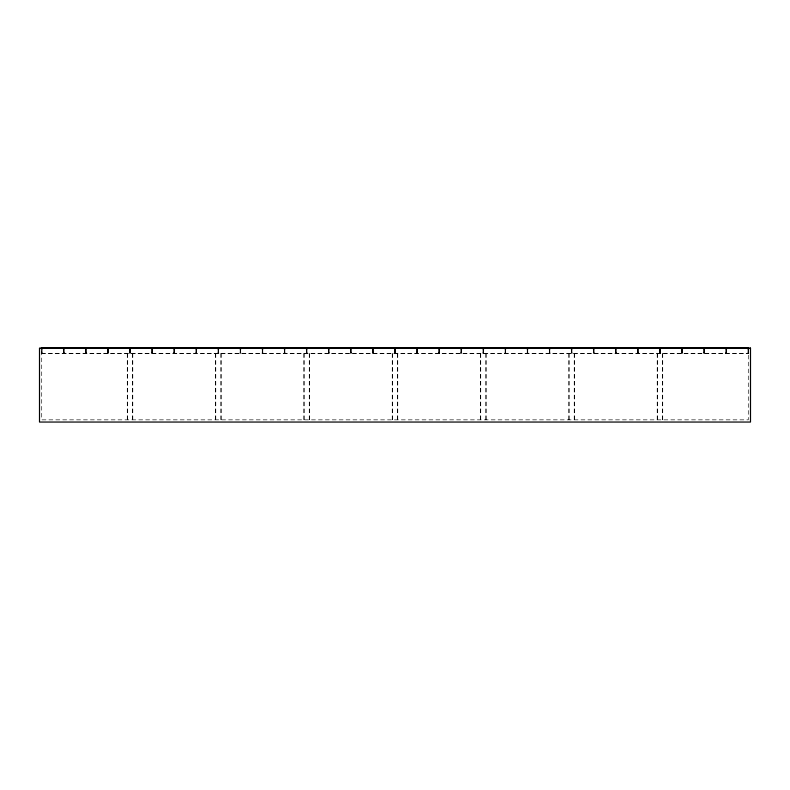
<?xml version="1.0" encoding="UTF-8"?>
<svg xmlns="http://www.w3.org/2000/svg" width="790" height="790" viewBox="0 0 790 790"><rect width="100%" height="100%" fill="white"/><g stroke="black" fill="none" stroke-linecap="round" stroke-linejoin="round"><path stroke-width="0.59" stroke-dasharray="3.95 2.96" d="M41.436 352.143L41.989 352.143M63.516 352.143L64.069 352.143M85.597 352.143L86.15 352.143M107.677 352.143L108.23 352.143M129.758 352.143L130.311 352.143M151.838 352.143L152.391 352.143M173.919 352.143L174.472 352.143M195.999 352.143L196.552 352.143M218.08 352.143L218.633 352.143M240.16 352.143L240.713 352.143M262.24 352.143L262.793 352.143M284.321 352.143L284.874 352.143M306.401 352.143L306.954 352.143M328.482 352.143L329.035 352.143M350.562 352.143L351.115 352.143M372.643 352.143L373.196 352.143M394.724 352.143L395.276 352.143M416.804 352.143L417.357 352.143M438.885 352.143L439.438 352.143M460.965 352.143L461.518 352.143M483.046 352.143L483.599 352.143M505.126 352.143L505.679 352.143M527.207 352.143L527.76 352.143M549.287 352.143L549.84 352.143M571.368 352.143L571.92 352.143M593.448 352.143L594.001 352.143M615.529 352.143L616.082 352.143M637.609 352.143L638.162 352.143M659.689 352.143L660.243 352.143M681.77 352.143L682.323 352.143M703.851 352.143L704.404 352.143M725.931 352.143L726.484 352.143M748.012 352.143L748.564 352.143M41.436 352.696L41.989 352.696M63.516 352.696L64.069 352.696M85.597 352.696L86.15 352.696M107.677 352.696L108.23 352.696M129.758 352.696L130.311 352.696M151.838 352.696L152.391 352.696M173.919 352.696L174.472 352.696M195.999 352.696L196.552 352.696M218.08 352.696L218.633 352.696M240.16 352.696L240.713 352.696M262.24 352.696L262.793 352.696M284.321 352.696L284.874 352.696M306.401 352.696L306.954 352.696M328.482 352.696L329.035 352.696M350.562 352.696L351.115 352.696M372.643 352.696L373.196 352.696M394.724 352.696L395.276 352.696M416.804 352.696L417.357 352.696M438.885 352.696L439.438 352.696M460.965 352.696L461.518 352.696M483.046 352.696L483.599 352.696M505.126 352.696L505.679 352.696M527.207 352.696L527.76 352.696M549.287 352.696L549.84 352.696M571.368 352.696L571.92 352.696M593.448 352.696L594.001 352.696M615.529 352.696L616.082 352.696M637.609 352.696L638.162 352.696M659.689 352.696L660.243 352.696M681.77 352.696L682.323 352.696M703.851 352.696L704.404 352.696M725.931 352.696L726.484 352.696M748.012 352.696L748.564 352.696M41.436 352.903L42.166 352.903L42.166 353.594M41.712 353.416L748.288 353.416M41.248 353.594L748.752 353.594L748.752 352.903L747.834 352.903L747.834 353.594M748.564 348.775L748.564 352.903M748.387 348.775L748.387 352.903M748.288 348.262L748.288 419.846L41.712 419.846L41.712 348.262M748.012 348.775L748.012 352.903M726.672 353.594L726.672 352.903L725.753 352.903L725.753 353.594M726.484 348.775L726.484 352.903M726.306 348.775L726.306 352.903M726.119 348.775L726.119 352.903M725.931 348.775L725.931 352.903M704.591 353.594L704.591 352.903L703.673 352.903L703.673 353.594M704.404 348.775L704.404 352.903M704.226 348.775L704.226 352.903M704.038 348.775L704.038 352.903M703.851 348.775L703.851 352.903M682.511 353.594L682.511 352.903L681.592 352.903L681.592 353.594M682.323 348.775L682.323 352.903M682.145 348.775L682.145 352.903M681.958 348.775L681.958 352.903M681.77 348.775L681.77 352.903M662.731 353.594L662.731 419.846M662.543 353.594L662.543 419.846M660.43 353.594L660.43 352.903L659.512 352.903L659.512 353.594M660.243 348.775L660.243 352.903M660.065 348.775L660.065 352.903M659.877 348.775L659.877 352.903M659.689 348.775L659.689 352.903M657.389 353.594L657.389 419.846M657.211 353.594L657.211 419.846M638.35 353.594L638.35 352.903L637.431 352.903L637.431 353.594M638.162 348.775L638.162 352.903M637.984 348.775L637.984 352.903M637.797 348.775L637.797 352.903M637.609 348.775L637.609 352.903M616.269 353.594L616.269 352.903L615.351 352.903L615.351 353.594M616.082 348.775L616.082 352.903M615.904 348.775L615.904 352.903M615.716 348.775L615.716 352.903M615.529 348.775L615.529 352.903M594.189 353.594L594.189 352.903L593.27 352.903L593.27 353.594M594.001 348.775L594.001 352.903M593.823 348.775L593.823 352.903M593.636 348.775L593.636 352.903M593.448 348.775L593.448 352.903M574.409 353.594L574.409 419.846M574.221 353.594L574.221 419.846M572.108 353.594L572.108 352.903L571.19 352.903L571.19 353.594M571.92 348.775L571.92 352.903M571.743 348.775L571.743 352.903M571.555 348.775L571.555 352.903M571.368 348.775L571.368 352.903M569.067 353.594L569.067 419.846M568.889 353.594L568.889 419.846M550.028 353.594L550.028 352.903L549.109 352.903L549.109 353.594M549.84 348.775L549.84 352.903M549.652 348.775L549.652 352.903M549.475 348.775L549.475 352.903M549.287 348.775L549.287 352.903M527.947 353.594L527.947 352.903L527.029 352.903L527.029 353.594M527.76 348.775L527.76 352.903M527.572 348.775L527.572 352.903M527.394 348.775L527.394 352.903M527.207 348.775L527.207 352.903M505.867 353.594L505.867 352.903L504.948 352.903L504.948 353.594M505.679 348.775L505.679 352.903M505.491 348.775L505.491 352.903M505.314 348.775L505.314 352.903M505.126 348.775L505.126 352.903M486.087 353.594L486.087 419.846M485.899 353.594L485.899 419.846M483.786 353.594L483.786 352.903L482.868 352.903L482.868 353.594M483.599 348.775L483.599 352.903M483.411 348.775L483.411 352.903M483.233 348.775L483.233 352.903M483.046 348.775L483.046 352.903M480.745 353.594L480.745 419.846M480.567 353.594L480.567 419.846M461.706 353.594L461.706 352.903L460.777 352.903L460.777 353.594M461.518 348.775L461.518 352.903M461.33 348.775L461.33 352.903M461.153 348.775L461.153 352.903M460.965 348.775L460.965 352.903M439.625 353.594L439.625 352.903L438.697 352.903L438.697 353.594M439.438 348.775L439.438 352.903M439.25 348.775L439.25 352.903M439.072 348.775L439.072 352.903M438.885 348.775L438.885 352.903M417.545 353.594L417.545 352.903L416.616 352.903L416.616 353.594M417.357 348.775L417.357 352.903M417.169 348.775L417.169 352.903M416.992 348.775L416.992 352.903M416.804 348.775L416.804 352.903M397.765 353.594L397.765 419.846M397.577 353.594L397.577 419.846M395.464 353.594L395.464 352.903L394.536 352.903L394.536 353.594M395.276 348.775L395.276 352.903M395 348.262L395 353.594M394.911 348.775L394.911 352.903M394.724 348.775L394.724 352.903M392.423 353.594L392.423 419.846M392.235 353.594L392.235 419.846M373.384 353.594L373.384 352.903L372.455 352.903L372.455 353.594M373.196 348.775L373.196 352.903M373.008 348.775L373.008 352.903M372.831 348.775L372.831 352.903M372.643 348.775L372.643 352.903M351.303 353.594L351.303 352.903L350.375 352.903L350.375 353.594M351.115 348.775L351.115 352.903M350.928 348.775L350.928 352.903M350.75 348.775L350.75 352.903M350.562 348.775L350.562 352.903M329.223 353.594L329.223 352.903L328.294 352.903L328.294 353.594M329.035 348.775L329.035 352.903M328.847 348.775L328.847 352.903M328.67 348.775L328.67 352.903M328.482 348.775L328.482 352.903M309.433 353.594L309.433 419.846M309.255 353.594L309.255 419.846M307.132 353.594L307.132 352.903L306.214 352.903L306.214 353.594M306.954 348.775L306.954 352.903M306.767 348.775L306.767 352.903M306.589 348.775L306.589 352.903M306.401 348.775L306.401 352.903M304.101 353.594L304.101 419.846M303.913 353.594L303.913 419.846M285.052 353.594L285.052 352.903L284.133 352.903L284.133 353.594M284.874 348.775L284.874 352.903M284.686 348.775L284.686 352.903M284.509 348.775L284.509 352.903M284.321 348.775L284.321 352.903M262.971 353.594L262.971 352.903L262.053 352.903L262.053 353.594M262.793 348.775L262.793 352.903M262.606 348.775L262.606 352.903M262.428 348.775L262.428 352.903M262.24 348.775L262.24 352.903M240.891 353.594L240.891 352.903L239.972 352.903L239.972 353.594M240.713 348.775L240.713 352.903M240.525 348.775L240.525 352.903M240.348 348.775L240.348 352.903M240.16 348.775L240.16 352.903M221.111 353.594L221.111 419.846M220.933 353.594L220.933 419.846M218.81 353.594L218.81 352.903L217.892 352.903L217.892 353.594M218.633 348.775L218.633 352.903M218.445 348.775L218.445 352.903M218.257 348.775L218.257 352.903M218.08 348.775L218.08 352.903M215.779 353.594L215.779 419.846M215.591 353.594L215.591 419.846M196.73 353.594L196.73 352.903L195.811 352.903L195.811 353.594M196.552 348.775L196.552 352.903M196.364 348.775L196.364 352.903M196.177 348.775L196.177 352.903M195.999 348.775L195.999 352.903M174.649 353.594L174.649 352.903L173.731 352.903L173.731 353.594M174.472 348.775L174.472 352.903M174.284 348.775L174.284 352.903M174.096 348.775L174.096 352.903M173.919 348.775L173.919 352.903M152.569 353.594L152.569 352.903L151.65 352.903L151.65 353.594M152.391 348.775L152.391 352.903M152.203 348.775L152.203 352.903M152.016 348.775L152.016 352.903M151.838 348.775L151.838 352.903M132.789 353.594L132.789 419.846M132.611 353.594L132.611 419.846M130.488 353.594L130.488 352.903L129.57 352.903L129.57 353.594M130.311 348.775L130.311 352.903M130.123 348.775L130.123 352.903M129.935 348.775L129.935 352.903M129.758 348.775L129.758 352.903M127.457 353.594L127.457 419.846M127.269 353.594L127.269 419.846M108.408 353.594L108.408 352.903L107.489 352.903L107.489 353.594M108.23 348.775L108.23 352.903M108.042 348.775L108.042 352.903M107.855 348.775L107.855 352.903M107.677 348.775L107.677 352.903M86.327 353.594L86.327 352.903L85.409 352.903L85.409 353.594M86.15 348.775L86.15 352.903M85.962 348.775L85.962 352.903M85.774 348.775L85.774 352.903M85.597 348.775L85.597 352.903M64.247 353.594L64.247 352.903L63.328 352.903L63.328 353.594M64.069 348.775L64.069 352.903M63.881 348.775L63.881 352.903M63.694 348.775L63.694 352.903M63.516 348.775L63.516 352.903M41.989 348.775L41.989 352.903M41.801 348.775L41.801 352.903"/><path stroke-width="1.19" d="M748.752 348.074L748.752 348.775L747.834 348.775L747.834 348.074M748.288 348.074L41.712 348.074M726.672 348.074L726.672 348.775L725.753 348.775L725.753 348.074M704.591 348.074L704.591 348.775L703.673 348.775L703.673 348.074M682.511 348.074L682.511 348.775L681.592 348.775L681.592 348.074M660.43 348.074L660.43 348.775L659.512 348.775L659.512 348.074M638.35 348.074L638.35 348.775L637.431 348.775L637.431 348.074M616.269 348.074L616.269 348.775L615.351 348.775L615.351 348.074M594.189 348.074L594.189 348.775L593.27 348.775L593.27 348.074M572.108 348.074L572.108 348.775L571.19 348.775L571.19 348.074M550.028 348.074L550.028 348.775L549.109 348.775L549.109 348.074M527.947 348.074L527.947 348.775L527.029 348.775L527.029 348.074M505.867 348.074L505.867 348.775L504.948 348.775L504.948 348.074M483.786 348.074L483.786 348.775L482.868 348.775L482.868 348.074M461.706 348.074L461.706 348.775L460.777 348.775L460.777 348.074M439.625 348.074L439.625 348.775L438.697 348.775L438.697 348.074M417.545 348.074L417.545 348.775L416.616 348.775L416.616 348.074M395.464 348.074L395.464 348.775L394.536 348.775L394.536 348.074M373.384 348.074L373.384 348.775L372.455 348.775L372.455 348.074M351.303 348.074L351.303 348.775L350.375 348.775L350.375 348.074M329.223 348.074L329.223 348.775L328.294 348.775L328.294 348.074M307.132 348.074L307.132 348.775L306.214 348.775L306.214 348.074M285.052 348.074L285.052 348.775L284.133 348.775L284.133 348.074M262.971 348.074L262.971 348.775L262.053 348.775L262.053 348.074M240.891 348.074L240.891 348.775L239.972 348.775L239.972 348.074M218.81 348.074L218.81 348.775L217.892 348.775L217.892 348.074M196.73 348.074L196.73 348.775L195.811 348.775L195.811 348.074M174.649 348.074L174.649 348.775L173.731 348.775L173.731 348.074M152.569 348.074L152.569 348.775L151.65 348.775L151.65 348.074M130.488 348.074L130.488 348.775L129.57 348.775L129.57 348.074M108.408 348.074L108.408 348.775L107.489 348.775L107.489 348.074M86.327 348.074L86.327 348.775L85.409 348.775L85.409 348.074M64.247 348.074L64.247 348.775L63.328 348.775L63.328 348.074M42.166 348.074L42.166 348.775L41.248 348.775L41.248 348.074M750.5 348.074L39.5 348.074L39.5 422.048L750.5 422.048L750.5 348.074"/></g></svg>
